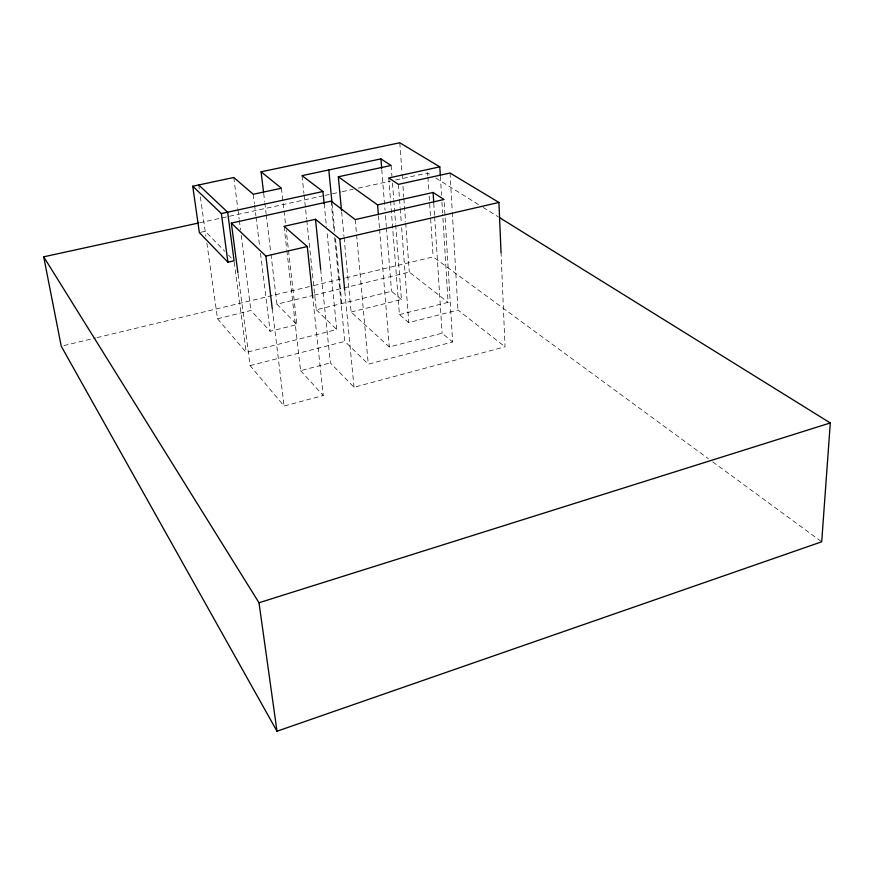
<?xml version="1.0" encoding="UTF-8"?>
<svg xmlns="http://www.w3.org/2000/svg" width="874" height="874" viewBox="0 0 874 874"><rect width="100%" height="100%" fill="white"/><g stroke="black" fill="none" stroke-linecap="round" stroke-linejoin="round"><path stroke-width="0.66" stroke-dasharray="4.37 3.28" d="M238.078 274.185L250.106 365.616L284.094 406.017L323.26 395.518L312.958 299.356M320.682 269.421L330.361 362.918L354.025 387.269L505.041 346.781L501.053 252.826M334.644 237.553L344.793 341.384L368.271 364.174L452.634 341.963L444.025 199.501M344.083 237.641L351.119 312.029L389.291 346.956L442.091 333.213L452.634 341.963M286.858 250.598L300.58 370.674L330.361 362.918M390.558 200.965L399.44 314.629L408.781 322.615L457.965 310.052L505.041 346.781M250.106 365.616L344.793 341.384M206.876 243.092L217.528 318.77L246.206 352.397L336.752 329.531L326.996 232.102M399.44 314.629L448.078 302.328L442.692 214.272M217.528 318.77L250.925 310.488L270.121 331.29L296.931 324.615L286.191 230.091M351.119 312.029L401.439 299.498L395.704 225.033M306.785 220.357L316.301 309.811L391.53 291.282L401.439 299.498M270.962 254.192L276.949 304.185L312.684 295.51M314.006 295.193L409.305 272.076L448.078 302.328M63.889 345.569L95.648 337.943M96.97 337.615L312.695 285.809M314.017 285.492L344.454 278.183M345.776 277.866L433.133 256.89L708.322 458.664M200.528 232.32L205.215 231.282L224.771 251.286M199.676 222.772L323.664 195.7M324.997 195.405L341.002 191.909M342.335 191.625L352.998 189.287M358.329 188.129L390.328 181.137M395.66 179.978L427.648 172.986L431.122 175.139M435.755 178.012L482.033 206.745M483.191 207.466L498.235 216.807M712.725 461.887L821.702 541.793M316.301 309.811L336.752 329.531M276.949 304.185L296.931 324.615M228.496 255.099L231.282 257.961M300.58 370.674L323.26 395.518M198.704 184.971L199.261 188.948M200.375 196.879L205.925 236.33M234.243 262.08L246.206 352.397M233.795 177.498L237.772 208.394M237.947 209.738L239.159 219.145M239.334 220.488L240.547 229.884M241.235 235.259L250.925 310.488M253.242 194.268L254.4 203.675M254.563 205.019L255.885 215.758M256.049 217.102L259.698 246.654M260.518 253.373L270.121 331.29M272.284 308.751L284.094 406.017M263.686 193.405L264.658 201.512M264.822 202.855L266.111 213.671M266.275 215.015L270.798 252.848M284.083 226.311L286.705 249.243M281.439 188.227L285.427 223.34M302.022 175.641L303.901 193.252M304.043 194.618L306.643 219.003M324.156 203.675L326.45 226.683M332.087 203.686L334.982 233.369M335.507 238.766L341.821 303.529M331.082 201.14L334.119 232.156M344.837 291.61L354.025 387.269M341.647 211.945L343.952 236.286M355.205 219.582L368.271 364.174M378.464 215.714L379.469 227.885M379.578 229.239L389.291 346.956M381.774 169.709L385.03 210.23M385.456 215.638L386.33 226.442M386.439 227.786L391.53 291.282M391.115 165.459L391.945 176.286M392.47 183.059L393.715 199.305M393.824 200.659L395.594 223.678M388.766 177.957L390.459 199.611M398.402 184.359L399.418 197.917M399.516 199.272L400.128 207.4M400.237 208.755L401.253 222.313M401.658 227.732L408.781 322.615M399.789 142.779L401.996 172.724M402.095 174.079L402.597 180.885M402.99 186.337L403.799 197.218M403.897 198.584L405.602 221.723M405.7 223.078L409.305 272.076M433.788 203.292L434.564 215.474M434.651 216.828L442.091 333.213M427.648 172.986L427.834 175.696M427.921 177.051L428.806 190.576M429.156 195.995L433.133 256.89M440.376 176.34L441.534 195.306M441.949 202.08L442.615 212.917M450.034 173.019L452.229 211.005M452.306 212.371L457.965 310.052"/><path stroke-width="1.31" d="M499.393 217.528L830.3 422.95L821.702 541.793L276.992 731.221L61.235 346.202L43.7 256.825L198.343 223.056M43.7 256.825L258.999 602.754L830.3 422.95M341.516 210.59L338.325 176.777L377.568 204.887L433.1 192.466L444.025 199.501L355.205 219.582L331.082 201.14L231.348 223.099L265.882 256.071L307.287 246.544L312.805 298.001M307.287 246.544L284.083 226.311L315.492 219.287L339.789 239.072L498.923 202.451L501.053 252.826M227.917 262.233L234.079 260.813L227.644 212.207L198.704 184.971L192.739 186.217L199.359 232.582L227.917 262.233L221.373 213.562L192.739 186.217M221.373 213.562L322.932 191.504L324.156 203.675M440.299 174.986L439.797 166.858L388.766 177.957L398.402 184.359L450.034 173.019L498.923 202.451M338.325 176.777L391.115 165.459L380.911 158.893L302.022 175.641L322.932 191.504M198.704 184.971L233.795 177.498L253.242 194.268L281.439 188.227L261.097 171.785L399.789 142.779L439.797 166.858M258.999 602.754L276.992 731.221M231.348 223.099L237.903 272.841M265.882 256.071L272.284 308.751M261.097 171.785L263.522 192.051M315.492 219.287L320.682 269.421M328.799 169.96L331.956 202.342M339.789 239.072L344.706 290.266M377.568 204.887L378.355 214.359M380.911 158.893L381.676 168.354M433.1 192.466L433.701 201.938"/></g></svg>
